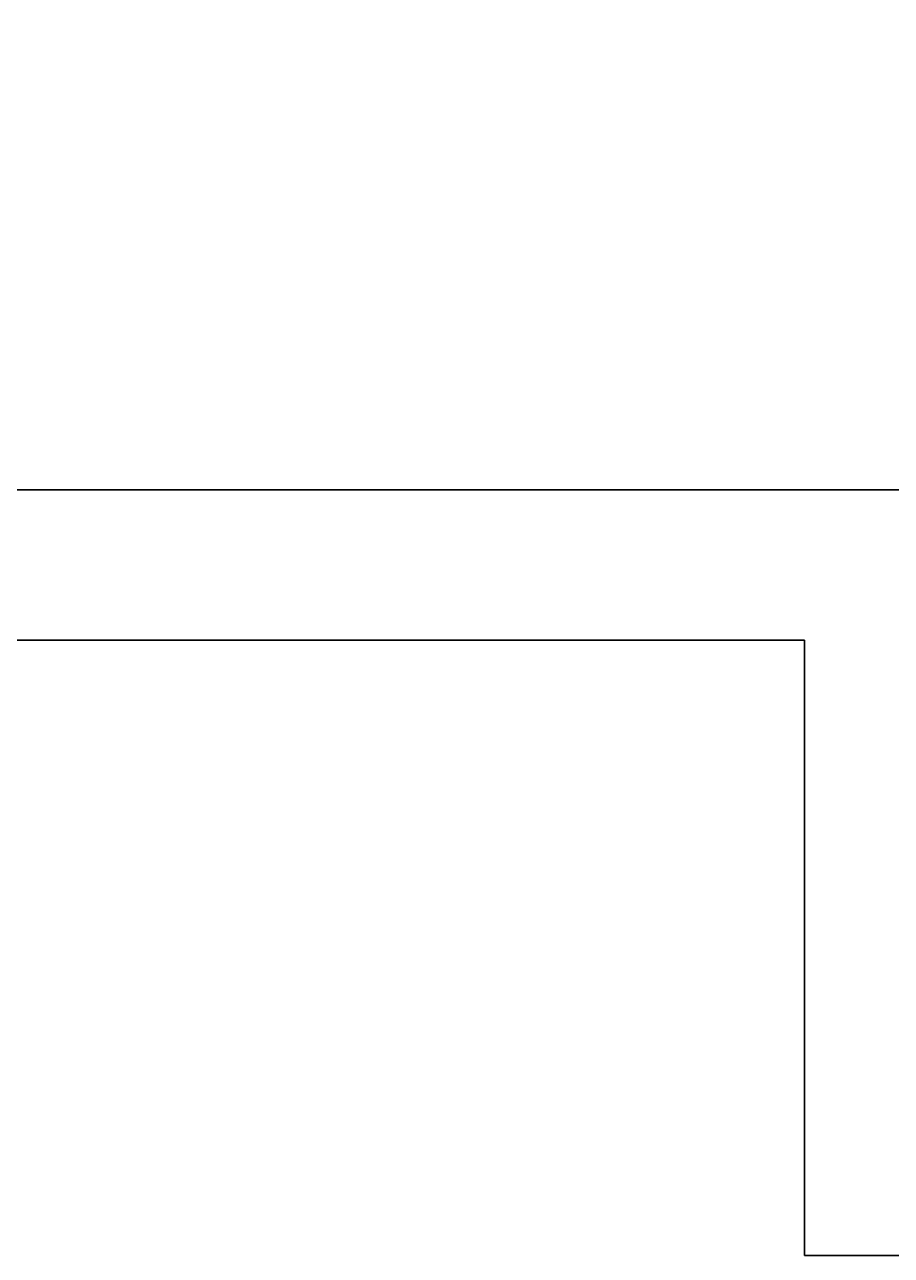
# Model space of a CAD drawing. Extents: x 0 to 6014, y -2463 to 0.
# Drawn here: x 1330 to 2194, y -2463 to -1236 of the extents above; entities that cross this region are included whole.
import ezdxf

# ---------------------------------------------------------------- set-up
doc = ezdxf.new("R2010")
doc.units = 0
doc.layers.add('LAYER0', color=7, linetype='CONTINUOUS')
doc.layers.add('LAYER1', color=7, linetype='CONTINUOUS')

msp = doc.modelspace()

# ---------------------------------------------------------------- linework, layer by layer
at = {"layer": 'LAYER0'}
for points, invisible_edges in [([(1510, -275), (4585, -10), (2107, -1850), (1510, -275)], 7), ([(1510, -275, 5), (2107, -1850, 5), (1510, -10, 5), (1510, -275, 5)], 3), ([(1510, -10, 5), (2107, -1850, 5), (4585, -10, 5), (1510, -10, 5)], 3), ([(2107, -1850), (4585, -10), (2107, -2463), (2107, -1850)], 3), ([(2107, -2463), (4585, -10), (4585, -650), (2107, -2463)], 5), ([(4585, -10, 5), (2107, -1850, 5), (4585, -650, 5), (4585, -10, 5)], 3), ([(2107, -1850, 5), (0, -20, 5), (0, -1850, 5), (2107, -1850, 5)], 1), ([(0, -20, 5), (2107, -1850, 5), (1065, -275, 5), (0, -20, 5)], 7), ([(0, -1850), (1065, -275), (2107, -1850), (0, -1850)], 3), ([(2107, -1850), (1065, -275), (1510, -275), (2107, -1850)], 5), ([(1065, -275, 5), (2107, -1850, 5), (1510, -275, 5), (1065, -275, 5)], 3), ([(2107, -2463), (4585, -650), (6013.69, -2463), (2107, -2463)], 3), ([(2107, -1850, 5), (6013.69, -2463, 5), (4585, -650, 5), (2107, -1850, 5)], 7), ([(2107, -1850, 5), (0, -1850), (2107, -1850), (2107, -1850, 5)], 1), ([(0, -1850), (2107, -1850, 5), (0, -1850, 5), (0, -1850)], 1), ([(2107, -1850, 5), (2107, -2463), (2107, -2463, 5), (2107, -1850, 5)], 1), ([(2107, -2463), (2107, -1850, 5), (2107, -1850), (2107, -2463)], 1), ([(6013.69, -2463, 5), (2107, -1850, 5), (2107, -2463, 5), (6013.69, -2463, 5)], 1), ([(6013.69, -2463, 5), (2107, -2463), (6013.69, -2463), (6013.69, -2463, 5)], 1), ([(2107, -2463), (6013.69, -2463, 5), (2107, -2463, 5), (2107, -2463)], 1)]:
    msp.add_3dface(points, dxfattribs=dict(at, invisible_edges=invisible_edges))
at = {"layer": 'LAYER1'}
for points, invisible_edges in [([(0, -1850, 5), (150, -1700, 5), (2107, -1850, 5), (0, -1850, 5)], 3), ([(2107, -1850, 5), (150, -1700, 5), (2257, -1700, 5), (2107, -1850, 5)], 5), ([(150, -1700, 2554), (2257, -1700, 5), (150, -1700, 5), (150, -1700, 2554)], 1), ([(2257, -1700, 5), (150, -1700, 2554), (2257, -1700, 2554), (2257, -1700, 5)], 1), ([(2107, -1850, 5), (2257, -1700, 5), (2107, -2463, 5), (2107, -1850, 5)], 3), ([(2107, -2463, 5), (2257, -1700, 5), (2257, -2463, 5), (2107, -2463, 5)], 1), ([(2107, -1850, 2554), (0, -1850, 5), (2107, -1850, 5), (2107, -1850, 2554)], 1), ([(0, -1850, 5), (2107, -1850, 2554), (0, -1850, 2554), (0, -1850, 5)], 1), ([(2107, -1850, 2554), (2107, -2463, 5), (2107, -2463, 2554), (2107, -1850, 2554)], 1), ([(2107, -2463, 5), (2107, -1850, 2554), (2107, -1850, 5), (2107, -2463, 5)], 1), ([(2257, -2463, 2554), (2107, -2463, 5), (2257, -2463, 5), (2257, -2463, 2554)], 1), ([(2107, -2463, 5), (2257, -2463, 2554), (2107, -2463, 2554), (2107, -2463, 5)], 1)]:
    msp.add_3dface(points, dxfattribs=dict(at, invisible_edges=invisible_edges))

# ---------------------------------------------------------------- meshes
mesh = msp.add_polymesh((11, 2), dxfattribs=at)
for k, corner in enumerate([(2257, -1700, 2554), (2257, -2463, 2554), (150, -1700, 2554), (2257, -1700, 2554), (150, -170, 2554), (150, -1700, 2554), (933, -170, 2554), (150, -170, 2554), (933, -430, 2554), (933, -170, 2554), (1658, -430, 2554), (933, -430, 2554), (1658, -160, 2554), (1658, -430, 2554), (4428, -160, 2554), (1658, -160, 2554), (4428, -800, 2554), (4428, -160, 2554), (6013.688, -800, 2554), (4428, -800, 2554), (6013.688, -650, 2554), (4578, -650, 2554)]):
    mesh.set_mesh_vertex(divmod(k, 2), corner)

doc.saveas('drawing.dxf')
